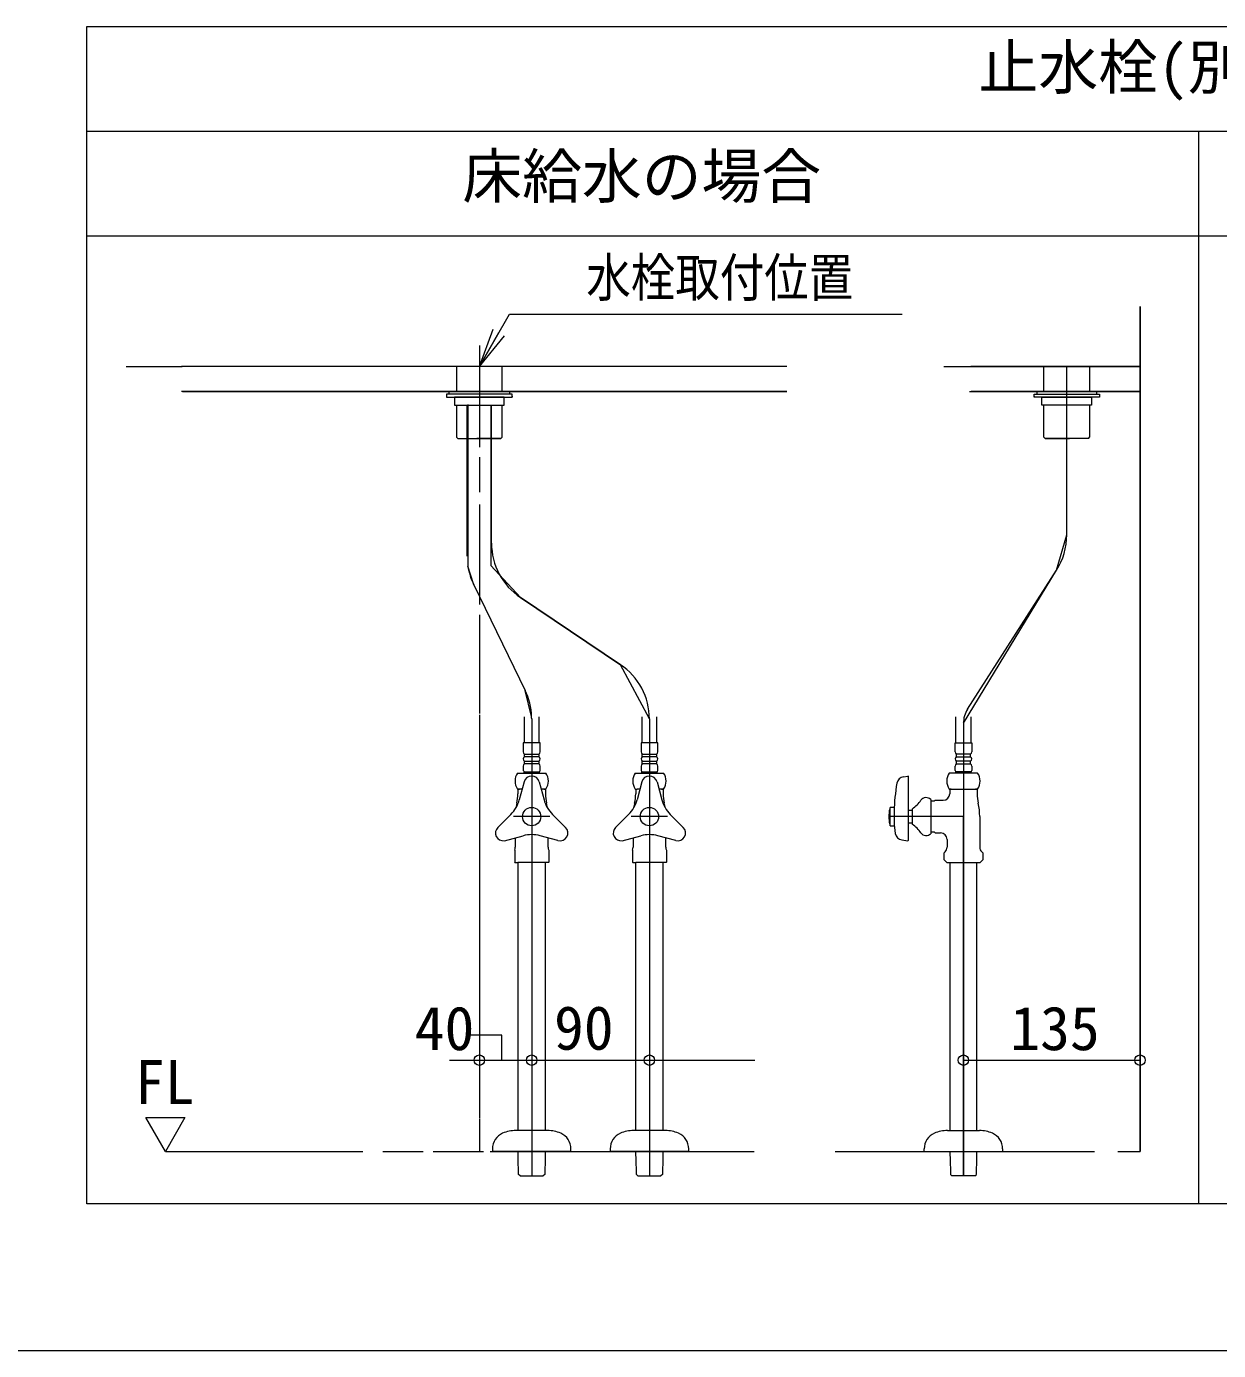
# Model space of a CAD drawing. Units: millimetres, scale not verified. Extents: x -1002 to 1017, y -687 to 676.
# Drawn here: x -38.5 to 360.2, y -687.1 to -244.2 of the extents above; entities that cross this region are included whole.
import ezdxf
from ezdxf.enums import TextEntityAlignment as Align

# ---------------------------------------------------------------- set-up
doc = ezdxf.new("R2010")
doc.units = ezdxf.units.MM
doc.header["$LTSCALE"] = 5
doc.layers.add('F-0', color=7, linetype='Continuous', lineweight=15)
doc.styles.add('ＭＳ ゴシック', font='')
doc.styles.get('ＭＳ ゴシック').set_extended_font_data('MS Gothic')

msp = doc.modelspace()

# ---------------------------------------------------------------- linework, layer by layer
at = {"layer": 'F-0', "lineweight": 18}
for p, q in [((-18.282, -637.989), (-18.282, -244.239)), ((-18.282, -244.239), (725.468, -244.239)), ((-18.282, -279.239), (725.468, -279.239)), ((353.593, -637.989), (353.593, -279.239)), ((353.593, -637.989), (-18.282, -637.989))]:
    msp.add_line(p, q, dxfattribs=at)
at = {"layer": 'F-0'}
for p, q in [((-18.282, -314.239), (353.593, -314.239)), ((353.593, -314.239), (725.468, -314.239)), ((112.968, -357.989), (123.072, -340.489)), ((123.072, -340.489), (254.322, -340.489)), ((333.906, -337.864), (333.906, -620.489)), ((112.968, -357.989), (117.636, -345.528)), ((112.968, -357.989), (119.531, -346.622)), ((112.968, -357.989), (121.425, -347.716)), ((112.968, -350.961), (112.968, -384.983)), ((-5.157, -357.989), (13.612, -357.989)), ((215.781, -357.989), (13.404, -357.989)), ((105.312, -357.989), (105.312, -366.301)), ((120.625, -366.301), (120.625, -357.989)), ((268.281, -357.989), (333.906, -357.989)), ((333.906, -357.989), (277.368, -357.989)), ((301.75, -366.301), (301.75, -357.989)), ((309.406, -414.305), (309.406, -357.989)), ((309.406, -414.305), (309.406, -357.989)), ((317.062, -357.989), (317.062, -366.301)), ((215.781, -366.301), (13.412, -366.301)), ((13.683, -366.301), (215.781, -366.301)), ((102.031, -367.176), (102.031, -368.27)), ((123.906, -367.176), (102.031, -367.176)), ((102.906, -366.301), (123.031, -366.301)), ((102.906, -367.176), (102.906, -366.301)), ((123.031, -367.176), (102.906, -367.176)), ((123.031, -366.301), (123.031, -367.176)), ((123.906, -368.27), (123.906, -367.176)), ((298.468, -368.27), (298.468, -367.176)), ((298.468, -367.176), (320.343, -367.176)), ((299.343, -366.301), (299.343, -367.176)), ((319.468, -366.301), (299.343, -366.301)), ((299.343, -367.176), (319.468, -367.176)), ((319.468, -367.176), (319.468, -366.301)), ((320.343, -367.176), (320.343, -368.27)), ((102.031, -368.27), (123.906, -368.27)), ((121.281, -368.27), (104.656, -368.27)), ((104.656, -368.27), (104.656, -370.895)), ((104.656, -370.895), (121.281, -370.895)), ((105.312, -370.895), (105.312, -381.57)), ((108.897, -421.429), (108.897, -370.895)), ((109.14, -370.635), (109.14, -424.682)), ((116.796, -370.895), (116.796, -424.545)), ((117.04, -417.071), (117.04, -370.895)), ((120.625, -381.57), (120.625, -370.895)), ((121.281, -370.895), (121.281, -368.27)), ((123.906, -367.833), (123.906, -368.27)), ((298.468, -367.833), (298.468, -368.27)), ((320.343, -368.27), (298.468, -368.27)), ((301.093, -368.27), (317.718, -368.27)), ((301.093, -370.895), (301.093, -368.27)), ((317.718, -370.895), (301.093, -370.895)), ((301.75, -381.57), (301.75, -370.895)), ((317.062, -370.895), (317.062, -381.57)), ((317.718, -368.27), (317.718, -370.895)), ((105.64, -381.898), (105.312, -381.57)), ((105.75, -382.008), (105.64, -381.898)), ((105.75, -382.008), (119.793, -382.008)), ((119.793, -382.008), (120.187, -382.008)), ((120.296, -381.898), (120.187, -382.008)), ((120.625, -381.57), (120.296, -381.898)), ((301.75, -381.57), (302.078, -381.898)), ((302.078, -381.898), (302.187, -382.008)), ((302.581, -382.008), (302.187, -382.008)), ((316.625, -382.008), (302.581, -382.008)), ((316.625, -382.008), (316.734, -381.898)), ((316.734, -381.898), (317.062, -381.57)), ((112.968, -388.277), (112.968, -399.944)), ((112.968, -404.062), (112.968, -437.554)), ((111.101, -430.999), (109.14, -424.682)), ((126.721, -435.232), (116.796, -424.545)), ((274.843, -477.287), (305.957, -426.094)), ((111.101, -430.999), (128.264, -466.275)), ((111.101, -430.999), (128.264, -466.275)), ((126.721, -435.232), (160.162, -457.684)), ((160.162, -457.684), (126.721, -435.232)), ((112.968, -440.986), (112.968, -474.033)), ((169.843, -475.845), (160.162, -457.684)), ((130.452, -474.994), (128.264, -466.275)), ((112.968, -474.504), (112.968, -493.144)), ((127.953, -475.108), (127.953, -483.858)), ((130.468, -475.845), (130.468, -483.858)), ((130.468, -475.845), (130.468, -508.489)), ((132.984, -483.858), (132.984, -475.108)), ((167.328, -475.108), (167.328, -483.858)), ((169.843, -475.845), (169.843, -483.858)), ((169.843, -475.845), (169.843, -508.489)), ((172.359, -483.858), (172.359, -475.108)), ((272.328, -483.858), (272.328, -475.108)), ((274.843, -477.287), (274.843, -483.858)), ((274.843, -477.287), (274.843, -628.691)), ((277.359, -475.108), (277.359, -483.858)), ((112.968, -480.556), (112.968, -597.238)), ((133.268, -483.858), (127.668, -483.858)), ((127.668, -483.858), (127.668, -486.811)), ((130.468, -483.858), (130.468, -628.691)), ((133.268, -486.811), (133.268, -483.858)), ((172.643, -483.858), (167.043, -483.858)), ((167.043, -483.858), (167.043, -486.811)), ((169.843, -483.858), (169.843, -628.691)), ((172.643, -486.811), (172.643, -483.858)), ((272.043, -483.858), (277.643, -483.858)), ((272.043, -486.811), (272.043, -483.858)), ((274.843, -483.858), (274.843, -508.489)), ((277.643, -483.858), (277.643, -486.811)), ((128.062, -487.576), (132.875, -487.576)), ((128.062, -488.451), (128.062, -487.576)), ((132.875, -488.451), (128.062, -488.451)), ((128.062, -489.983), (132.875, -489.983)), ((128.062, -490.858), (128.062, -489.983)), ((132.875, -490.858), (128.062, -490.858)), ((132.875, -487.576), (132.875, -488.451)), ((132.875, -489.983), (132.875, -490.858)), ((167.437, -487.576), (172.25, -487.576)), ((167.437, -488.451), (167.437, -487.576)), ((172.25, -488.451), (167.437, -488.451)), ((167.437, -489.983), (172.25, -489.983)), ((167.437, -490.858), (167.437, -489.983)), ((172.25, -490.858), (167.437, -490.858)), ((172.25, -487.576), (172.25, -488.451)), ((172.25, -489.983), (172.25, -490.858)), ((277.25, -487.576), (272.437, -487.576)), ((272.437, -487.576), (272.437, -488.451)), ((272.437, -488.451), (277.25, -488.451)), ((277.25, -489.983), (272.437, -489.983)), ((272.437, -489.983), (272.437, -490.858)), ((272.437, -490.858), (277.25, -490.858)), ((277.25, -488.451), (277.25, -487.576)), ((277.25, -490.858), (277.25, -489.983)), ((125.713, -493.92), (135.224, -493.92)), ((127.668, -491.623), (127.668, -493.045)), ((128.106, -493.483), (132.831, -493.483)), ((133.268, -493.045), (133.268, -491.623)), ((165.088, -493.92), (174.599, -493.92)), ((167.043, -491.623), (167.043, -493.045)), ((167.481, -493.483), (172.206, -493.483)), ((172.643, -493.045), (172.643, -491.623)), ((254.812, -495.159), (256.219, -494.961)), ((256.468, -516.331), (256.468, -495.178)), ((279.599, -493.92), (270.088, -493.92)), ((272.043, -493.045), (272.043, -491.623)), ((277.206, -493.483), (272.481, -493.483)), ((277.643, -491.623), (277.643, -493.045)), ((112.968, -498.95), (112.968, -597.84)), ((127.282, -499.301), (125.713, -499.301)), ((125.875, -499.301), (125.875, -500.182)), ((125.875, -499.301), (126.383, -499.301)), ((125.875, -500.182), (125.875, -500.833)), ((127.933, -496.872), (126.335, -502.834)), ((127.282, -499.301), (126.383, -499.301)), ((133.004, -496.872), (134.601, -502.834)), ((134.554, -499.301), (133.655, -499.301)), ((135.224, -499.301), (133.655, -499.301)), ((135.062, -500.182), (135.062, -500.833)), ((165.088, -499.301), (165.758, -499.301)), ((165.25, -499.301), (165.25, -500.182)), ((165.25, -500.182), (165.25, -500.833)), ((167.308, -496.872), (165.71, -502.834)), ((166.657, -499.301), (165.758, -499.301)), ((172.379, -496.872), (173.976, -502.834)), ((173.929, -499.301), (173.03, -499.301)), ((174.599, -499.301), (173.03, -499.301)), ((270.088, -499.301), (279.599, -499.301)), ((270.25, -499.301), (270.25, -500.182)), ((270.758, -499.301), (270.25, -499.301)), ((270.25, -500.182), (270.25, -500.833)), ((270.758, -499.301), (278.929, -499.301)), ((279.437, -499.301), (278.929, -499.301)), ((279.437, -499.301), (279.437, -500.182)), ((279.437, -500.182), (279.437, -500.833)), ((263.906, -502.77), (263.906, -514.207)), ((263.906, -503.239), (264.562, -503.239)), ((264.562, -503.239), (265.178, -503.239)), ((119.14, -512.101), (123.504, -507.737)), ((136.56, -508.489), (124.377, -508.489)), ((136.56, -508.489), (124.673, -508.489)), ((130.468, -508.489), (130.468, -628.691)), ((141.797, -512.101), (137.432, -507.737)), ((158.515, -512.101), (162.879, -507.737)), ((175.935, -508.489), (163.752, -508.489)), ((175.935, -508.489), (163.752, -508.489)), ((169.843, -508.489), (169.843, -628.691)), ((181.172, -512.101), (176.807, -507.737)), ((274.843, -508.489), (249.906, -508.489)), ((274.843, -508.489), (249.906, -508.489)), ((250.343, -505.426), (250.225, -505.864)), ((250.343, -511.551), (250.343, -505.426)), ((251.656, -505.426), (250.343, -505.426)), ((251.656, -505.426), (251.656, -511.551)), ((251.656, -506.739), (251.656, -510.239)), ((257.781, -506.411), (256.468, -506.411)), ((257.781, -511.114), (257.781, -505.864)), ((274.843, -628.691), (274.843, -508.489)), ((280.312, -508.489), (280.312, -518.734)), ((256.468, -510.567), (257.781, -510.567)), ((121.343, -516.582), (127.637, -514.896)), ((125, -515.602), (125, -518.734)), ((139.261, -516.493), (133.299, -514.896)), ((135.937, -518.734), (135.937, -515.602)), ((160.718, -516.582), (167.012, -514.896)), ((164.375, -515.602), (164.375, -518.734)), ((178.636, -516.493), (172.674, -514.896)), ((175.312, -518.734), (175.312, -515.602)), ((254.299, -516.277), (256.219, -516.547)), ((264.562, -513.739), (263.906, -513.739)), ((265.178, -513.739), (264.562, -513.739)), ((269.375, -516.145), (269.375, -518.734)), ((268.276, -520.739), (268.734, -520.281)), ((268.276, -520.739), (268.276, -522.812)), ((280.953, -520.281), (281.411, -520.739)), ((281.411, -522.812), (281.411, -520.739)), ((281.411, -522.812), (281.411, -520.739)), ((124.89, -523.801), (124.781, -523.692)), ((124.89, -523.801), (125.884, -523.801)), ((136.046, -523.801), (125.884, -523.801)), ((125.962, -613.489), (125.962, -523.801)), ((134.975, -523.801), (134.975, -613.489)), ((164.265, -523.801), (164.156, -523.692)), ((164.265, -523.801), (165.259, -523.801)), ((175.421, -523.801), (165.259, -523.801)), ((165.337, -613.489), (165.337, -523.801)), ((174.35, -523.801), (174.35, -613.489)), ((268.276, -522.812), (269.265, -523.801)), ((269.265, -523.801), (280.421, -523.801)), ((270.337, -523.801), (270.337, -613.489)), ((279.35, -613.489), (279.35, -523.801)), ((280.421, -523.801), (281.411, -522.812)), ((102.978, -589.952), (205.102, -589.952)), ((274.843, -589.952), (333.902, -589.952)), ((112.968, -597.84), (112.968, -609.492)), ((112.968, -600.669), (112.968, -607.24)), ((1.406, -609.122), (14.531, -609.122)), ((7.968, -620.489), (1.406, -609.122)), ((14.531, -609.122), (7.968, -620.489)), ((112.968, -609.676), (112.968, -620.489)), ((112.968, -610.182), (112.968, -620.489)), ((135.808, -613.489), (125.129, -613.489)), ((175.183, -613.489), (164.504, -613.489)), ((269.504, -613.489), (280.183, -613.489)), ((117.343, -619.614), (117.343, -620.489)), ((143.593, -620.489), (143.593, -619.614)), ((156.718, -619.614), (156.718, -620.489)), ((182.968, -620.489), (182.968, -619.614)), ((261.718, -620.489), (261.718, -619.614)), ((287.968, -619.614), (287.968, -620.489)), ((7.968, -620.489), (74, -620.489)), ((80.642, -620.489), (94.161, -620.489)), ((97.482, -620.489), (114.382, -620.489)), ((116.567, -620.489), (204.923, -620.489)), ((143.593, -620.489), (117.343, -620.489)), ((125.962, -621.644), (125.962, -620.49)), ((125.986, -622.566), (125.962, -621.644)), ((134.975, -621.644), (134.95, -622.566)), ((134.975, -620.49), (134.975, -621.644)), ((182.968, -620.489), (156.718, -620.489)), ((165.337, -621.644), (165.337, -620.49)), ((165.361, -622.566), (165.337, -621.644)), ((174.35, -621.644), (174.325, -622.566)), ((174.35, -620.49), (174.35, -621.644)), ((232.002, -620.489), (318.682, -620.489)), ((261.718, -620.489), (287.968, -620.489)), ((270.337, -620.489), (270.337, -621.644)), ((270.337, -621.644), (270.361, -622.566)), ((270.361, -622.566), (270.482, -628.184)), ((279.205, -628.184), (279.325, -622.566)), ((279.325, -622.566), (279.35, -621.644)), ((279.35, -621.644), (279.35, -620.489)), ((326.466, -620.489), (326.522, -620.489)), ((126.642, -628.691), (126.643, -628.691)), ((126.643, -628.691), (126.75, -628.691)), ((126.75, -628.691), (134.187, -628.691)), ((134.187, -628.691), (134.293, -628.691)), ((134.293, -628.691), (134.294, -628.691)), ((166.017, -628.691), (166.018, -628.691)), ((166.018, -628.691), (166.125, -628.691)), ((166.125, -628.691), (173.562, -628.691)), ((173.562, -628.691), (173.668, -628.691)), ((173.668, -628.691), (173.669, -628.691)), ((270.482, -628.184), (271.017, -628.691)), ((278.562, -628.691), (271.125, -628.691)), ((278.669, -628.691), (279.205, -628.184)), ((-1002.086, -687.064), (1002.034, -687.064))]:
    msp.add_line(p, q, dxfattribs=at)
at = {"layer": 'F-0', "lineweight": 18}
msp.add_lwpolyline([(725.468, -244.239), (725.468, -637.989), (353.593, -637.989)], dxfattribs=at)
at = {"layer": 'F-0'}
for points in [[(326.522, -620.489), (333.906, -620.489), (333.906, -337.864)], [(276.903, -366.301), (333.906, -366.301), (277.415, -366.301)], [(120.187, -382.008), (120.143, -382.008), (112.093, -382.008)], [(302.187, -382.008), (302.231, -382.008), (310.281, -382.008)], [(276.223, -472.571), (305.957, -426.094), (309.406, -414.305)], [(128.062, -493.483), (127.843, -493.701), (127.843, -493.92)], [(133.093, -493.92), (133.093, -493.701), (132.875, -493.483)], [(167.437, -493.483), (167.218, -493.701), (167.218, -493.92)], [(172.468, -493.92), (172.468, -493.701), (172.25, -493.483)], [(272.218, -493.92), (272.218, -493.701), (272.437, -493.483)], [(277.25, -493.483), (277.468, -493.701), (277.468, -493.92)], [(134.554, -499.301), (135.062, -499.301), (135.062, -500.182)], [(173.929, -499.301), (174.437, -499.301), (174.437, -500.182), (174.437, -500.833)], [(265.178, -503.239), (265.397, -503.02), (268.062, -503.02)], [(250.225, -511.114), (250.343, -511.551), (251.656, -511.551)], [(265.178, -513.739), (265.397, -513.958), (267.187, -513.958)], [(124.781, -519.688), (124.781, -522.812), (124.781, -523.692)], [(136.156, -519.688), (136.156, -523.692), (136.046, -523.801)], [(164.156, -519.688), (164.156, -522.812), (164.156, -523.692)], [(175.531, -519.688), (175.531, -523.692), (175.421, -523.801)], [(120.523, -589.833), (120.523, -581.56), (109.762, -581.56)], [(126.642, -628.691), (126.107, -628.184), (125.986, -622.566)], [(134.95, -622.566), (134.83, -628.184), (134.294, -628.691)], [(166.017, -628.691), (165.482, -628.184), (165.361, -622.566)], [(174.325, -622.566), (174.205, -628.184), (173.669, -628.691)], [(271.125, -628.691), (271.018, -628.691), (271.017, -628.691)], [(278.669, -628.691), (278.668, -628.691), (278.562, -628.691)]]:
    msp.add_lwpolyline(points, dxfattribs=at)
for centre, radius in [((130.468, -508.489), 3.062), ((169.843, -508.489), 3.062), ((112.968, -589.952), 1.75), ((112.968, -589.952), 1.75), ((130.468, -589.952), 1.75), ((130.468, -589.952), 1.75), ((169.843, -589.952), 1.75), ((169.843, -589.952), 1.75), ((274.843, -589.952), 1.75), ((274.843, -589.952), 1.75), ((333.902, -589.952), 1.75), ((333.902, -589.952), 1.75), ((333.902, -589.952), 1.75)]:
    msp.add_circle(centre, radius, dxfattribs=at)
for centre, radius, start, end in [((287.531, -414.305), 21.875, 327.39011, 0), ((138.915, -417.071), 21.875, 180, 236.12262), ((130.772, -421.429), 21.875, 188.55163, 205.94376), ((147.968, -475.845), 21.875, 0, 56.12262), ((108.593, -475.845), 21.875, 2.23046, 25.94376), ((283.593, -477.287), 8.75, 147.39011, 180), ((108.593, -475.845), 21.875, 0, 2.23046), ((128.61, -486.811), 0.941, 180, 234.43222), ((132.327, -486.811), 0.941, 305.56778, 0), ((167.985, -486.811), 0.941, 180, 234.43222), ((171.702, -486.811), 0.941, 305.56778, 0), ((272.985, -486.811), 0.941, 180, 234.43222), ((276.702, -486.811), 0.941, 305.56778, 0), ((128.61, -489.217), 0.941, 125.56778, 234.43222), ((128.61, -491.623), 0.941, 125.56778, 180), ((132.327, -489.217), 0.941, 305.56778, 54.43222), ((132.327, -491.623), 0.941, 0, 54.43222), ((167.985, -489.217), 0.941, 125.56778, 234.43222), ((167.985, -491.623), 0.941, 125.56778, 180), ((171.702, -489.217), 0.941, 305.56778, 54.43222), ((171.702, -491.623), 0.941, 0, 54.43222), ((272.985, -489.217), 0.941, 125.56778, 234.43222), ((272.985, -491.623), 0.941, 125.56778, 180), ((276.702, -489.217), 0.941, 305.56778, 54.43222), ((276.702, -491.623), 0.941, 0, 54.43222), ((129.703, -496.611), 4.812, 146.00705, 213.99295), ((128.106, -493.045), 0.438, 180, 270), ((130.468, -497.551), 2.625, 15, 165), ((132.831, -493.045), 0.438, 270, 0), ((131.234, -496.611), 4.812, 326.00705, 33.99295), ((169.078, -496.611), 4.812, 146.00705, 213.99295), ((167.481, -493.045), 0.438, 180, 270), ((169.843, -497.551), 2.625, 15, 165), ((172.206, -493.045), 0.438, 270, 0), ((170.609, -496.611), 4.812, 326.00705, 33.99295), ((255.178, -497.758), 2.625, 98, 170.1971), ((256.25, -495.178), 0.219, 0, 98), ((274.078, -496.611), 4.812, 146.00705, 213.99295), ((272.481, -493.045), 0.438, 180, 270), ((277.206, -493.045), 0.438, 270, 0), ((275.609, -496.611), 4.812, 326.00705, 33.99295), ((317.281, -508.489), 65.648, 170.1971, 178.47247), ((115.77, -500.003), 10.938, 315, 345), ((144.687, -508.489), 19.688, 166.9604, 171.25756), ((111.628, -500.833), 14.246, 346.9604, 0), ((145.166, -500.003), 10.938, 195, 225), ((149.308, -500.833), 14.246, 180, 193.0396), ((116.25, -508.489), 19.688, 8.74244, 13.0396), ((155.145, -500.003), 10.938, 315, 345), ((184.062, -508.489), 19.688, 166.9604, 171.25756), ((151.003, -500.833), 14.246, 346.9604, 0), ((184.541, -500.003), 10.938, 195, 225), ((188.683, -500.833), 14.246, 180, 193.0396), ((155.625, -508.489), 19.688, 8.74244, 13.0396), ((251.915, -497.155), 10.5, 303.95919, 326.04081), ((262.375, -504.333), 2.188, 45.573, 143.1301), ((268.062, -500.833), 2.188, 270, 0), ((293.683, -500.833), 14.246, 180, 193.0396), ((260.625, -508.489), 19.688, 0, 13.0396), ((260.843, -508.489), 10.938, 166.70293, 180), ((260.843, -508.489), 10.938, 180, 193.29707), ((260.843, -508.489), 10.938, 166.11346, 166.70293), ((120.996, -513.958), 2.625, 135, 277.52424), ((139.94, -513.958), 2.625, 255, 45), ((160.371, -513.958), 2.625, 135, 277.52424), ((179.315, -513.958), 2.625, 255, 45), ((260.843, -508.489), 10.938, 193.29707, 193.88654), ((284.43, -508.648), 32.812, 182.77864, 189.59149), ((251.915, -519.823), 10.5, 33.95919, 56.04081), ((130.468, -525.46), 10.938, 75, 105), ((169.843, -525.46), 10.938, 75, 105), ((254.664, -513.678), 2.625, 189.59149, 261.99591), ((256.25, -516.331), 0.219, 261.99591, 0), ((262.375, -512.645), 2.188, 216.8699, 314.427), ((267.187, -516.145), 2.188, 0, 90), ((122.812, -518.734), 2.188, 334.15807, 0), ((138.125, -518.734), 2.188, 180, 205.84193), ((162.187, -518.734), 2.188, 334.15807, 0), ((177.5, -518.734), 2.188, 180, 205.84193), ((267.187, -518.734), 2.188, 315, 0), ((282.5, -518.734), 2.188, 180, 225), ((123.031, -619.614), 5.688, 113.55646, 180), ((125.129, -624.426), 10.938, 90, 113.55646), ((135.808, -624.426), 10.938, 66.44354, 90), ((137.906, -619.614), 5.688, 0, 66.44354), ((162.406, -619.614), 5.688, 113.55646, 180), ((164.504, -624.426), 10.938, 90, 113.55646), ((175.183, -624.426), 10.938, 66.44354, 90), ((177.281, -619.614), 5.688, 0, 66.44354), ((267.406, -619.614), 5.688, 113.55646, 180), ((269.504, -624.426), 10.938, 90, 113.55646), ((280.183, -624.426), 10.938, 66.44354, 90), ((282.281, -619.614), 5.688, 0, 66.44354)]:
    msp.add_arc(centre, radius, start, end, dxfattribs=at)

# ---------------------------------------------------------------- texts
at = {"layer": 'F-0', "style": 'ＭＳ ゴシック'}
for s, p in [('止水栓(別途手配)参考位置', (279.913, -269.555)), ('床給水の場合', (107.272, -306.012)), ('40', (91.352, -591.002)), ('90', (137.936, -590.858)), ('135', (290.512, -591.002)), ('FL', (-2.234, -609.008))]:
    msp.add_text(s, height=14.66, dxfattribs=at).set_placement(p, align=Align.BOTTOM_LEFT)
at = {"layer": 'F-0', "style": 'ＭＳ ゴシック', "width": 0.85}
msp.add_text('水栓取付位置', height=12.83, dxfattribs=at).set_placement((148.739, -338.456), align=Align.BOTTOM_LEFT)

doc.saveas('drawing.dxf')
